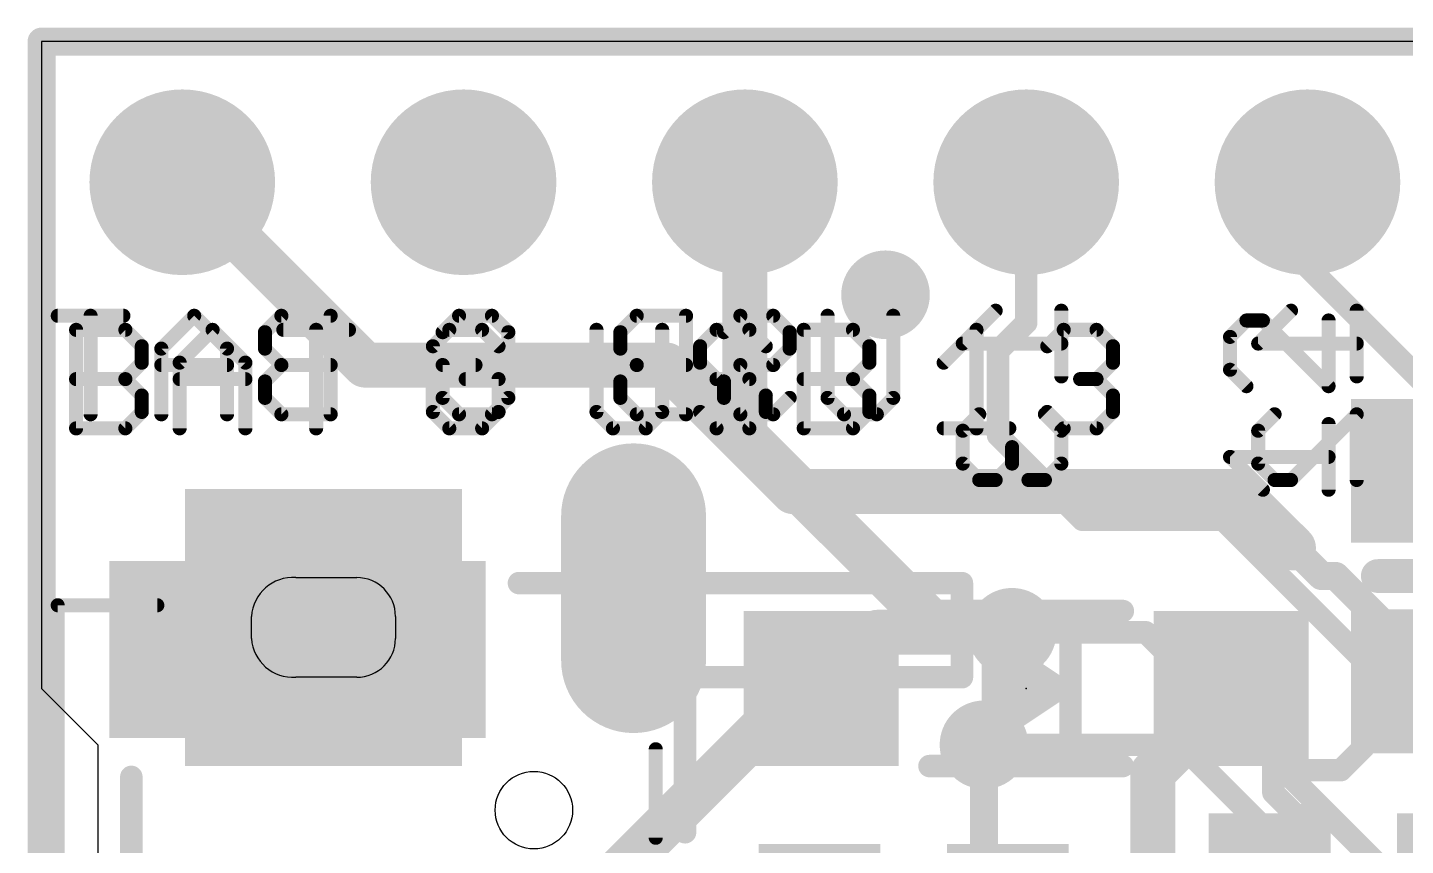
# Model space of a CAD drawing. Extents: x -0.1 to 35.7, y -0.1 to 17.9.
# Drawn here: x -0.13 to 12.31, y 10.52 to 17.91 of the extents above; entities that cross this region are included whole.
import ezdxf

# ---------------------------------------------------------------- set-up
doc = ezdxf.new("R2010")
doc.units = 0
for name, color, linetype in [('1', 12, 'CONTINUOUS'), ('16', 132, 'CONTINUOUS'), ('17', 110, 'CONTINUOUS'), ('18', 110, 'CONTINUOUS'), ('20', 53, 'CONTINUOUS'), ('21', 40, 'CONTINUOUS'), ('22', 6, 'CONTINUOUS'), ('23', 40, 'CONTINUOUS')]:
    doc.layers.add(name, color=color, linetype=linetype)

# ---------------------------------------------------------------- blocks, each defined once
blk = doc.blocks.new('RECT')
blk.add_solid([(-0.5, -0.5), (0.5, -0.5), (-0.5, 0.5), (0.5, 0.5)])
blk = doc.blocks.new('ROUNDP')
at = {"const_width": 0.5}
blk.add_lwpolyline([(0, -0.25, 1), (0, 0.25, 1), (0, -0.25)], format="xyb", dxfattribs=at)
blk = doc.blocks.new('OFFSETP100')
at = {"const_width": 1}
blk.add_lwpolyline([(0, 0), (1, 0)], dxfattribs=at)
at = {"const_width": 0.5}
for points in [[(0, 0.25, 1), (0, -0.25)], [(1, -0.25, 1), (1, 0.25)]]:
    blk.add_lwpolyline(points, format="xyb", dxfattribs=at)
blk = doc.blocks.new('SQUAREP')
blk.add_solid([(-0.5, -0.5), (0.5, -0.5), (-0.5, 0.5), (0.5, 0.5)])
blk = doc.blocks.new('ROUNDV')
at = {"const_width": 0.5}
blk.add_lwpolyline([(0, -0.25, 1), (0, 0.25, 1), (0, -0.25)], format="xyb", dxfattribs=at)

msp = doc.modelspace()

# ---------------------------------------------------------------- linework, layer by layer
at = {"layer": '1'}
for points, const_width in [([(0, 17.78), (0, 0)], 0.254), ([(35.56, 17.78), (0, 17.78)], 0.254), ([(2.921, 14.859), (1.27, 16.51)], 0.4064), ([(5.643, 14.859), (2.921, 14.859)], 0.4064), ([(5.643, 14.859), (6.786, 13.716)], 0.4064), ([(6.786, 13.716), (10.795, 13.716)], 0.4064), ([(10.795, 13.716), (11.303, 13.208)], 0.4064), ([(11.303, 13.208), (11.557, 12.954)], 0.254), ([(11.557, 12.954), (11.684, 12.954)], 0.254), ([(11.684, 12.954), (12.634, 12.004)], 0.254), ([(7.04, 11.938), (7.548, 12.446)], 0.4064), ([(7.548, 12.446), (8.763, 12.446)], 0.4064), ([(6.659, 11.557), (7.04, 11.938)], 0.4064), ([(10.74, 11.883), (10.033, 11.176)], 0.4064), ([(10.74, 11.938), (10.74, 11.883)], 0.4064), ([(5.22, 10.3), (6.477, 11.557)], 0.4064), ([(6.477, 11.557), (6.659, 11.557)], 0.4064), ([(8.509, 10.287), (8.509, 11.43)], 0.254), ([(10.033, 11.176), (10.033, 9.525)], 0.4064)]:
    msp.add_lwpolyline(points, dxfattribs=dict(at, const_width=const_width))
for points, const_width in [([(0.0635, 17.78, 1), (-0.0635, 17.78)], 0.127), ([(0, 17.8435, 1), (0, 17.7165)], 0.127), ([(1.3418, 16.5818, 1), (1.1982, 16.4382)], 0.2032), ([(2.921, 14.9606, 1), (2.921, 14.7574)], 0.2032), ([(5.7148, 14.9308, 1), (5.5712, 14.7872)], 0.2032), ([(5.643, 14.7574, 1), (5.643, 14.9606)], 0.2032), ([(2.8492, 14.7872, 1), (2.9928, 14.9308)], 0.2032), ([(6.786, 13.8176, 1), (6.786, 13.6144)], 0.2032), ([(6.7142, 13.6442, 1), (6.8578, 13.7878)], 0.2032), ([(10.8668, 13.7878, 1), (10.7232, 13.6442)], 0.2032), ([(10.795, 13.6144, 1), (10.795, 13.8176)], 0.2032), ([(11.2312, 13.1362, 1), (11.3748, 13.2798)], 0.2032), ([(11.3479, 13.2529, 1), (11.2581, 13.1631)], 0.127), ([(11.557, 13.0175, 1), (11.557, 12.8905)], 0.127), ([(11.7289, 12.9989, 1), (11.6391, 12.9091)], 0.127), ([(11.684, 12.8905, 1), (11.684, 13.0175)], 0.127), ([(11.5121, 12.9091, 1), (11.6019, 12.9989)], 0.127), ([(7.548, 12.5476, 1), (7.548, 12.3444)], 0.2032), ([(7.6198, 12.3742, 1), (7.4762, 12.5178)], 0.2032), ([(8.763, 12.3444, 1), (8.763, 12.5476)], 0.2032), ([(6.9682, 12.0098, 1), (7.1118, 11.8662)], 0.2032), ([(7.1118, 11.8662, 1), (6.9682, 12.0098)], 0.2032), ([(10.8416, 11.938, 1), (10.6384, 11.938)], 0.2032), ([(10.8118, 11.8112, 1), (10.6682, 11.9548)], 0.2032), ([(10.6384, 11.883, 1), (10.8416, 11.883)], 0.2032), ([(6.477, 11.6586, 1), (6.477, 11.4554)], 0.2032), ([(6.5488, 11.4852, 1), (6.4052, 11.6288)], 0.2032), ([(6.5872, 11.6288, 1), (6.7308, 11.4852)], 0.2032), ([(6.659, 11.4554, 1), (6.659, 11.6586)], 0.2032), ([(8.5725, 11.43, 1), (8.4455, 11.43)], 0.127), ([(10.1346, 11.176, 1), (9.9314, 11.176)], 0.2032), ([(9.9612, 11.2478, 1), (10.1048, 11.1042)], 0.2032)]:
    msp.add_lwpolyline(points, format="xyb", dxfattribs=dict(at, const_width=const_width))
at = {"layer": '16'}
for points, const_width in [([(35.56, 17.78), (0, 17.78)], 0.254), ([(0, 17.78), (0, 0)], 0.254), ([(6.35, 14.224), (6.35, 16.51)], 0.4064), ([(8.89, 15.24), (8.89, 16.51)], 0.2032), ([(11.43, 16.383), (11.43, 16.51)], 0.2032), ([(11.43, 15.748), (11.43, 16.51)], 0.2032), ([(12.8905, 14.2875), (11.43, 15.748)], 0.2032), ([(8.636, 14.986), (8.89, 15.24)], 0.2032), ([(8.636, 14.224), (8.636, 14.986)], 0.2032), ([(6.35, 14.224), (8.128, 12.446)], 0.4064), ([(9.398, 13.462), (8.636, 14.224)], 0.2032), ([(10.668, 13.462), (9.398, 13.462)], 0.2032), ([(10.668, 13.462), (13.4964, 10.6336)], 0.2032), ([(8.128, 12.446), (8.763, 12.446)], 0.4064), ([(9.9695, 12.446), (8.763, 12.446)], 0.2032), ([(12.954, 9.4615), (9.9695, 12.446)], 0.2032), ([(8.509, 11.43), (10.287, 11.43)], 0.2032), ([(10.287, 11.43), (12.7, 9.017)], 0.2032)]:
    msp.add_lwpolyline(points, dxfattribs=dict(at, const_width=const_width))
for points, const_width in [([(0, 17.8435, 1), (0, 17.7165)], 0.127), ([(0.0635, 17.78, 1), (-0.0635, 17.78)], 0.127), ([(6.4516, 16.51, 1), (6.2484, 16.51)], 0.2032), ([(8.9408, 16.51, 1), (8.8392, 16.51)], 0.1016), ([(11.4808, 16.51, 1), (11.3792, 16.51)], 0.1016), ([(11.4808, 16.51, 1), (11.3792, 16.51)], 0.1016), ([(11.3792, 16.383, 1), (11.4808, 16.383)], 0.1016), ([(11.4659, 15.7839, 1), (11.3941, 15.7121)], 0.1016), ([(11.3792, 15.748, 1), (11.4808, 15.748)], 0.1016), ([(8.9259, 15.2041, 1), (8.8541, 15.2759)], 0.1016), ([(8.8392, 15.24, 1), (8.9408, 15.24)], 0.1016), ([(8.6868, 14.986, 1), (8.5852, 14.986)], 0.1016), ([(8.6001, 15.0219, 1), (8.6719, 14.9501)], 0.1016), ([(6.2484, 14.224, 1), (6.4516, 14.224)], 0.2032), ([(6.4218, 14.2958, 1), (6.2782, 14.1522)], 0.2032), ([(8.6719, 14.2599, 1), (8.6001, 14.1881)], 0.1016), ([(8.5852, 14.224, 1), (8.6868, 14.224)], 0.1016), ([(9.398, 13.5128, 1), (9.398, 13.4112)], 0.1016), ([(10.7039, 13.4979, 1), (10.6321, 13.4261)], 0.1016), ([(10.668, 13.4112, 1), (10.668, 13.5128)], 0.1016), ([(9.3621, 13.4261, 1), (9.4339, 13.4979)], 0.1016), ([(8.128, 12.5476, 1), (8.128, 12.3444)], 0.2032), ([(8.0562, 12.3742, 1), (8.1998, 12.5178)], 0.2032), ([(8.763, 12.3444, 1), (8.763, 12.5476)], 0.2032), ([(8.763, 12.4968, 1), (8.763, 12.3952)], 0.1016), ([(10.0054, 12.4819, 1), (9.9336, 12.4101)], 0.1016), ([(9.9695, 12.3952, 1), (9.9695, 12.4968)], 0.1016), ([(8.509, 11.4808, 1), (8.509, 11.3792)], 0.1016), ([(10.3229, 11.4659, 1), (10.2511, 11.3941)], 0.1016), ([(10.287, 11.3792, 1), (10.287, 11.4808)], 0.1016)]:
    msp.add_lwpolyline(points, format="xyb", dxfattribs=dict(at, const_width=const_width))
at = {"layer": '20'}
for p, q in [((35.56, 17.78), (0, 17.78)), ((0, 17.78), (0, 11.938)), ((2.295, 12.94), (2.845, 12.94)), ((1.895, 12.39), (1.895, 12.59)), ((3.195, 12.59), (3.195, 12.39)), ((2.845, 12.04), (2.295, 12.04)), ((0, 11.938), (0.508, 11.43)), ((0.508, 11.43), (0.508, 6.35))]:
    msp.add_line(p, q, dxfattribs=at)
msp.add_circle((4.445, 10.84), 0.35, dxfattribs=at)
for centre, radius, start, end in [((2.27, 12.565), 0.3758, 86.1859, 176.1859), ((2.845, 12.59), 0.35, 0, 90), ((2.27, 12.415), 0.3758, 183.8141, 273.8141), ((2.845, 12.39), 0.35, 270, 0)]:
    msp.add_arc(centre, radius, start, end, dxfattribs=at)
at = {"layer": '21'}
for points, const_width in [([(10.879, 15.2617), (10.7307, 15.1134)], 0.127), ([(11.0273, 15.2617), (10.879, 15.2617)], 0.127), ([(11.6205, 14.6685), (11.0273, 15.2617)], 0.127), ([(11.6205, 15.2617), (11.6205, 14.6685)], 0.127), ([(0.3112, 14.2875), (0.3112, 15.1773)], 0.127), ([(0.3112, 15.1773), (0.7561, 15.1773)], 0.127), ([(0.7561, 15.1773), (0.9044, 15.029)], 0.127), ([(1.2467, 14.8807), (1.5433, 15.1773)], 0.127), ([(1.5433, 15.1773), (1.8399, 14.8807)], 0.127), ([(2.1823, 15.1773), (2.7754, 15.1773)], 0.127), ([(2.4788, 14.2875), (2.4788, 15.1773)], 0.127), ([(3.681, 15.1773), (3.5327, 15.029)], 0.127), ([(3.9776, 15.1773), (3.681, 15.1773)], 0.127), ([(4.1259, 15.029), (3.9776, 15.1773)], 0.127), ([(5.0102, 15.1773), (5.0102, 14.4358)], 0.127), ([(5.6034, 14.4358), (5.6034, 15.1773)], 0.127), ([(6.094, 15.1773), (5.9457, 15.029)], 0.127), ([(6.3906, 15.1773), (6.094, 15.1773)], 0.127), ([(6.5389, 15.029), (6.3906, 15.1773)], 0.127), ([(6.8813, 14.2875), (6.8813, 15.1773)], 0.127), ([(6.8813, 15.1773), (7.3261, 15.1773)], 0.127), ([(7.3261, 15.1773), (7.4744, 15.029)], 0.127), ([(8.145, 14.8807), (8.4416, 15.1773)], 0.127), ([(8.4416, 15.1773), (8.4416, 14.2875)], 0.127), ([(9.0805, 15.029), (9.2288, 15.1773)], 0.127), ([(9.2288, 15.1773), (9.5254, 15.1773)], 0.127), ([(9.5254, 15.1773), (9.6737, 15.029)], 0.127), ([(0.9044, 15.029), (0.9044, 14.8807)], 0.127), ([(3.5327, 15.029), (3.5327, 14.4358)], 0.127), ([(5.9457, 15.029), (5.9457, 14.8807)], 0.127), ([(7.4744, 15.029), (7.4744, 14.8807)], 0.127), ([(9.6737, 15.029), (9.6737, 14.8807)], 0.127), ([(10.7307, 15.1134), (10.7307, 14.8168)], 0.127), ([(0.9044, 14.8807), (0.7561, 14.7324)], 0.127), ([(1.2467, 14.2875), (1.2467, 14.8807)], 0.127), ([(1.8399, 14.8807), (1.8399, 14.2875)], 0.127), ([(5.9457, 14.8807), (6.094, 14.7324)], 0.127), ([(7.4744, 14.8807), (7.3261, 14.7324)], 0.127), ([(9.6737, 14.8807), (9.5254, 14.7324)], 0.127), ([(10.7307, 14.8168), (10.879, 14.6685)], 0.127), ([(0.3112, 14.7324), (0.7561, 14.7324)], 0.127), ([(0.7561, 14.7324), (0.9044, 14.5841)], 0.127), ([(1.2467, 14.7324), (1.8399, 14.7324)], 0.127), ([(4.1259, 14.7324), (3.8293, 14.7324)], 0.127), ([(4.1259, 14.4358), (4.1259, 14.7324)], 0.127), ([(6.094, 14.7324), (6.3906, 14.7324)], 0.127), ([(6.3906, 14.7324), (6.5389, 14.5841)], 0.127), ([(6.8813, 14.7324), (7.3261, 14.7324)], 0.127), ([(7.3261, 14.7324), (7.4744, 14.5841)], 0.127), ([(9.5254, 14.7324), (9.3771, 14.7324)], 0.127), ([(9.5254, 14.7324), (9.6737, 14.5841)], 0.127), ([(0.9044, 14.5841), (0.9044, 14.4358)], 0.127), ([(6.5389, 14.5841), (6.5389, 14.4358)], 0.127), ([(7.4744, 14.5841), (7.4744, 14.4358)], 0.127), ([(9.6737, 14.5841), (9.6737, 14.4358)], 0.127), ([(0.9044, 14.4358), (0.7561, 14.2875)], 0.127), ([(3.5327, 14.4358), (3.681, 14.2875)], 0.127), ([(3.9776, 14.2875), (4.1259, 14.4358)], 0.127), ([(5.0102, 14.4358), (5.1585, 14.2875)], 0.127), ([(5.4551, 14.2875), (5.6034, 14.4358)], 0.127), ([(6.094, 14.2875), (5.9457, 14.4358)], 0.127), ([(6.5389, 14.4358), (6.3906, 14.2875)], 0.127), ([(7.4744, 14.4358), (7.3261, 14.2875)], 0.127), ([(9.2288, 14.2875), (9.0805, 14.4358)], 0.127), ([(9.6737, 14.4358), (9.5254, 14.2875)], 0.127), ([(0.7561, 14.2875), (0.3112, 14.2875)], 0.127), ([(3.681, 14.2875), (3.9776, 14.2875)], 0.127), ([(5.1585, 14.2875), (5.4551, 14.2875)], 0.127), ([(6.3906, 14.2875), (6.094, 14.2875)], 0.127), ([(7.3261, 14.2875), (6.8813, 14.2875)], 0.127), ([(8.145, 14.2875), (8.7382, 14.2875)], 0.127), ([(9.5254, 14.2875), (9.2288, 14.2875)], 0.127), ([(11.6205, 13.733), (11.6205, 14.3262)], 0.127), ([(11.0273, 13.733), (10.7307, 14.0296)], 0.127), ([(10.7307, 14.0296), (11.6205, 14.0296)], 0.127), ([(12.065, 12.954), (13.081, 12.954)], 0.3048), ([(1.045, 12.69), (0.145, 12.69)], 0.127), ([(0.145, 12.69), (0.145, 5.09)], 0.127), ([(8.017, 12.638), (9.763, 12.638)], 0.2032), ([(8.59, 11.538), (8.59, 12.338)], 0.2032), ([(8.59, 12.338), (9.19, 11.938)], 0.2032), ([(8.69, 11.738), (8.69, 12.138)], 0.2032), ([(8.69, 12.138), (8.99, 11.938)], 0.2032), ([(8.69, 11.9888), (8.9138, 11.9888)], 0.2032), ([(9.19, 11.938), (8.59, 11.538)], 0.2032), ([(8.99, 11.938), (8.69, 11.738)], 0.2032), ([(8.69, 11.7856), (8.7614, 11.7856)], 0.2032), ([(5.545, 11.39), (5.545, 10.59)], 0.127), ([(9.763, 11.238), (8.017, 11.238)], 0.2032)]:
    msp.add_lwpolyline(points, dxfattribs=dict(at, const_width=const_width))
for points, const_width in [([(10.879, 15.2934, 1), (10.879, 15.2299)], 0.0635), ([(10.9015, 15.2392, 1), (10.8566, 15.2841)], 0.0635), ([(11.0498, 15.2841, 1), (11.0049, 15.2392)], 0.0635), ([(11.0273, 15.2299, 1), (11.0273, 15.2934)], 0.0635), ([(11.6523, 15.2617, 1), (11.5887, 15.2617)], 0.0635), ([(0.3112, 15.209, 1), (0.3112, 15.1455)], 0.0635), ([(0.343, 15.1773, 1), (0.2795, 15.1773)], 0.0635), ([(0.7786, 15.1997, 1), (0.7336, 15.1548)], 0.0635), ([(0.7561, 15.1455, 1), (0.7561, 15.209)], 0.0635), ([(1.5658, 15.1997, 1), (1.5209, 15.1548)], 0.0635), ([(1.5658, 15.1548, 1), (1.5209, 15.1997)], 0.0635), ([(2.1823, 15.209, 1), (2.1823, 15.1455)], 0.0635), ([(2.5106, 15.1773, 1), (2.4471, 15.1773)], 0.0635), ([(2.7754, 15.1455, 1), (2.7754, 15.209)], 0.0635), ([(3.681, 15.209, 1), (3.681, 15.1455)], 0.0635), ([(3.7035, 15.1548, 1), (3.6586, 15.1997)], 0.0635), ([(4.0001, 15.1997, 1), (3.9552, 15.1548)], 0.0635), ([(3.9776, 15.1455, 1), (3.9776, 15.209)], 0.0635), ([(5.042, 15.1773, 1), (4.9785, 15.1773)], 0.0635), ([(5.6351, 15.1773, 1), (5.5716, 15.1773)], 0.0635), ([(6.094, 15.209, 1), (6.094, 15.1455)], 0.0635), ([(6.1165, 15.1548, 1), (6.0716, 15.1997)], 0.0635), ([(6.4131, 15.1997, 1), (6.3682, 15.1548)], 0.0635), ([(6.3906, 15.1455, 1), (6.3906, 15.209)], 0.0635), ([(6.913, 15.1773, 1), (6.8495, 15.1773)], 0.0635), ([(6.8813, 15.209, 1), (6.8813, 15.1455)], 0.0635), ([(7.3486, 15.1997, 1), (7.3037, 15.1548)], 0.0635), ([(7.3261, 15.1455, 1), (7.3261, 15.209)], 0.0635), ([(8.4733, 15.1773, 1), (8.4098, 15.1773)], 0.0635), ([(8.464, 15.1548, 1), (8.4191, 15.1997)], 0.0635), ([(9.2288, 15.209, 1), (9.2288, 15.1455)], 0.0635), ([(9.2512, 15.1548, 1), (9.2063, 15.1997)], 0.0635), ([(9.5478, 15.1997, 1), (9.5029, 15.1548)], 0.0635), ([(9.5254, 15.1455, 1), (9.5254, 15.209)], 0.0635), ([(0.9361, 15.029, 1), (0.8726, 15.029)], 0.0635), ([(0.8819, 15.0065, 1), (0.9268, 15.0514)], 0.0635), ([(3.5645, 15.029, 1), (3.501, 15.029)], 0.0635), ([(3.5103, 15.0514, 1), (3.5552, 15.0065)], 0.0635), ([(4.1035, 15.0065, 1), (4.1484, 15.0514)], 0.0635), ([(5.9775, 15.029, 1), (5.914, 15.029)], 0.0635), ([(5.9233, 15.0514, 1), (5.9682, 15.0065)], 0.0635), ([(6.5165, 15.0065, 1), (6.5614, 15.0514)], 0.0635), ([(7.5062, 15.029, 1), (7.4427, 15.029)], 0.0635), ([(7.452, 15.0065, 1), (7.4969, 15.0514)], 0.0635), ([(9.058, 15.0514, 1), (9.103, 15.0065)], 0.0635), ([(9.7054, 15.029, 1), (9.6419, 15.029)], 0.0635), ([(9.6512, 15.0065, 1), (9.6961, 15.0514)], 0.0635), ([(10.7625, 15.1134, 1), (10.699, 15.1134)], 0.0635), ([(10.7083, 15.1358, 1), (10.7532, 15.0909)], 0.0635), ([(0.9268, 14.8582, 1), (0.8819, 14.9031)], 0.0635), ([(1.2785, 14.8807, 1), (1.215, 14.8807)], 0.0635), ([(1.2243, 14.9031, 1), (1.2692, 14.8582)], 0.0635), ([(1.8717, 14.8807, 1), (1.8082, 14.8807)], 0.0635), ([(1.8175, 14.8582, 1), (1.8624, 14.9031)], 0.0635), ([(5.9682, 14.9031, 1), (5.9233, 14.8582)], 0.0635), ([(7.4969, 14.8582, 1), (7.452, 14.9031)], 0.0635), ([(8.1225, 14.9031, 1), (8.1674, 14.8582)], 0.0635), ([(9.6961, 14.8582, 1), (9.6512, 14.9031)], 0.0635), ([(0.8726, 14.8807, 1), (0.9361, 14.8807)], 0.0635), ([(5.914, 14.8807, 1), (5.9775, 14.8807)], 0.0635), ([(7.4427, 14.8807, 1), (7.5062, 14.8807)], 0.0635), ([(9.6419, 14.8807, 1), (9.7054, 14.8807)], 0.0635), ([(10.7532, 14.8392, 1), (10.7083, 14.7943)], 0.0635), ([(10.699, 14.8168, 1), (10.7625, 14.8168)], 0.0635), ([(0.3112, 14.7641, 1), (0.3112, 14.7006)], 0.0635), ([(0.7786, 14.7548, 1), (0.7336, 14.7099)], 0.0635), ([(0.7336, 14.7548, 1), (0.7786, 14.7099)], 0.0635), ([(0.7561, 14.7006, 1), (0.7561, 14.7641)], 0.0635), ([(1.2467, 14.7641, 1), (1.2467, 14.7006)], 0.0635), ([(1.8399, 14.7006, 1), (1.8399, 14.7641)], 0.0635), ([(3.8293, 14.7641, 1), (3.8293, 14.7006)], 0.0635), ([(4.1577, 14.7324, 1), (4.0942, 14.7324)], 0.0635), ([(4.1259, 14.7006, 1), (4.1259, 14.7641)], 0.0635), ([(6.094, 14.7641, 1), (6.094, 14.7006)], 0.0635), ([(6.0716, 14.7099, 1), (6.1165, 14.7548)], 0.0635), ([(6.4131, 14.7548, 1), (6.3682, 14.7099)], 0.0635), ([(6.3906, 14.7006, 1), (6.3906, 14.7641)], 0.0635), ([(6.8813, 14.7641, 1), (6.8813, 14.7006)], 0.0635), ([(7.3486, 14.7548, 1), (7.3037, 14.7099)], 0.0635), ([(7.3037, 14.7548, 1), (7.3486, 14.7099)], 0.0635), ([(7.3261, 14.7006, 1), (7.3261, 14.7641)], 0.0635), ([(9.3771, 14.7641, 1), (9.3771, 14.7006)], 0.0635), ([(9.5478, 14.7548, 1), (9.5029, 14.7099)], 0.0635), ([(9.5029, 14.7548, 1), (9.5478, 14.7099)], 0.0635), ([(9.5254, 14.7006, 1), (9.5254, 14.7641)], 0.0635), ([(10.8566, 14.646, 1), (10.9015, 14.691)], 0.0635), ([(11.5887, 14.6685, 1), (11.6523, 14.6685)], 0.0635), ([(11.598, 14.646, 1), (11.643, 14.691)], 0.0635), ([(0.9361, 14.5841, 1), (0.8726, 14.5841)], 0.0635), ([(0.8819, 14.5616, 1), (0.9268, 14.6065)], 0.0635), ([(6.5707, 14.5841, 1), (6.5072, 14.5841)], 0.0635), ([(6.5165, 14.5616, 1), (6.5614, 14.6065)], 0.0635), ([(7.5062, 14.5841, 1), (7.4427, 14.5841)], 0.0635), ([(7.452, 14.5616, 1), (7.4969, 14.6065)], 0.0635), ([(9.7054, 14.5841, 1), (9.6419, 14.5841)], 0.0635), ([(9.6512, 14.5616, 1), (9.6961, 14.6065)], 0.0635), ([(0.8726, 14.4358, 1), (0.9361, 14.4358)], 0.0635), ([(0.9268, 14.4133, 1), (0.8819, 14.4582)], 0.0635), ([(3.5552, 14.4582, 1), (3.5103, 14.4133)], 0.0635), ([(3.501, 14.4358, 1), (3.5645, 14.4358)], 0.0635), ([(4.0942, 14.4358, 1), (4.1577, 14.4358)], 0.0635), ([(4.1484, 14.4133, 1), (4.1035, 14.4582)], 0.0635), ([(5.0327, 14.4582, 1), (4.9878, 14.4133)], 0.0635), ([(4.9785, 14.4358, 1), (5.042, 14.4358)], 0.0635), ([(5.5716, 14.4358, 1), (5.6351, 14.4358)], 0.0635), ([(5.6258, 14.4133, 1), (5.5809, 14.4582)], 0.0635), ([(5.9682, 14.4582, 1), (5.9233, 14.4133)], 0.0635), ([(6.5072, 14.4358, 1), (6.5707, 14.4358)], 0.0635), ([(6.5614, 14.4133, 1), (6.5165, 14.4582)], 0.0635), ([(7.4427, 14.4358, 1), (7.5062, 14.4358)], 0.0635), ([(7.4969, 14.4133, 1), (7.452, 14.4582)], 0.0635), ([(9.103, 14.4582, 1), (9.058, 14.4133)], 0.0635), ([(9.6419, 14.4358, 1), (9.7054, 14.4358)], 0.0635), ([(9.6961, 14.4133, 1), (9.6512, 14.4582)], 0.0635), ([(0.3112, 14.3193, 1), (0.3112, 14.2558)], 0.0635), ([(0.2795, 14.2875, 1), (0.343, 14.2875)], 0.0635), ([(0.7336, 14.31, 1), (0.7786, 14.265)], 0.0635), ([(0.7561, 14.2558, 1), (0.7561, 14.3193)], 0.0635), ([(1.215, 14.2875, 1), (1.2785, 14.2875)], 0.0635), ([(1.8082, 14.2875, 1), (1.8717, 14.2875)], 0.0635), ([(2.4471, 14.2875, 1), (2.5106, 14.2875)], 0.0635), ([(3.681, 14.3193, 1), (3.681, 14.2558)], 0.0635), ([(3.6586, 14.265, 1), (3.7035, 14.31)], 0.0635), ([(3.9552, 14.31, 1), (4.0001, 14.265)], 0.0635), ([(3.9776, 14.2558, 1), (3.9776, 14.3193)], 0.0635), ([(5.1585, 14.3193, 1), (5.1585, 14.2558)], 0.0635), ([(5.1361, 14.265, 1), (5.181, 14.31)], 0.0635), ([(5.4326, 14.31, 1), (5.4776, 14.265)], 0.0635), ([(5.4551, 14.2558, 1), (5.4551, 14.3193)], 0.0635), ([(6.094, 14.3193, 1), (6.094, 14.2558)], 0.0635), ([(6.0716, 14.265, 1), (6.1165, 14.31)], 0.0635), ([(6.3682, 14.31, 1), (6.4131, 14.265)], 0.0635), ([(6.3906, 14.2558, 1), (6.3906, 14.3193)], 0.0635), ([(6.8495, 14.2875, 1), (6.913, 14.2875)], 0.0635), ([(6.8813, 14.3193, 1), (6.8813, 14.2558)], 0.0635), ([(7.3037, 14.31, 1), (7.3486, 14.265)], 0.0635), ([(7.3261, 14.2558, 1), (7.3261, 14.3193)], 0.0635), ([(8.145, 14.3193, 1), (8.145, 14.2558)], 0.0635), ([(8.4098, 14.2875, 1), (8.4733, 14.2875)], 0.0635), ([(8.7382, 14.2558, 1), (8.7382, 14.3193)], 0.0635), ([(9.2288, 14.3193, 1), (9.2288, 14.2558)], 0.0635), ([(9.2063, 14.265, 1), (9.2512, 14.31)], 0.0635), ([(9.5029, 14.31, 1), (9.5478, 14.265)], 0.0635), ([(9.5254, 14.2558, 1), (9.5254, 14.3193)], 0.0635), ([(11.6523, 14.3262, 1), (11.5887, 14.3262)], 0.0635), ([(10.7307, 14.0613, 1), (10.7307, 13.9978)], 0.0635), ([(10.7532, 14.052, 1), (10.7083, 14.0071)], 0.0635), ([(11.6205, 13.9978, 1), (11.6205, 14.0613)], 0.0635), ([(11.0049, 13.7105, 1), (11.0498, 13.7554)], 0.0635), ([(11.5887, 13.733, 1), (11.6523, 13.733)], 0.0635), ([(12.065, 13.0302, 1), (12.065, 12.8778)], 0.1524), ([(0.145, 12.7218, 1), (0.145, 12.6583)], 0.0635), ([(0.1768, 12.69, 1), (0.1133, 12.69)], 0.0635), ([(1.045, 12.6583, 1), (1.045, 12.7218)], 0.0635), ([(8.017, 12.6888, 1), (8.017, 12.5872)], 0.1016), ([(9.763, 12.5872, 1), (9.763, 12.6888)], 0.1016), ([(8.6408, 12.338, 1), (8.5392, 12.338)], 0.1016), ([(8.6182, 12.3803, 1), (8.5618, 12.2957)], 0.1016), ([(8.7408, 12.138, 1), (8.6392, 12.138)], 0.1016), ([(8.7182, 12.1803, 1), (8.6618, 12.0957)], 0.1016), ([(8.69, 12.0396, 1), (8.69, 11.938)], 0.1016), ([(8.9138, 11.938, 1), (8.9138, 12.0396)], 0.1016), ([(9.0182, 11.8957, 1), (8.9618, 11.9803)], 0.1016), ([(8.9618, 11.8957, 1), (9.0182, 11.9803)], 0.1016), ([(9.2182, 11.8957, 1), (9.1618, 11.9803)], 0.1016), ([(9.1618, 11.8957, 1), (9.2182, 11.9803)], 0.1016), ([(8.69, 11.8364, 1), (8.69, 11.7348)], 0.1016), ([(8.6618, 11.7803, 1), (8.7182, 11.6957)], 0.1016), ([(8.7614, 11.7348, 1), (8.7614, 11.8364)], 0.1016), ([(8.6392, 11.738, 1), (8.7408, 11.738)], 0.1016), ([(8.5618, 11.5803, 1), (8.6182, 11.4957)], 0.1016), ([(8.5392, 11.538, 1), (8.6408, 11.538)], 0.1016), ([(5.5767, 11.39, 1), (5.5133, 11.39)], 0.0635), ([(8.017, 11.2888, 1), (8.017, 11.1872)], 0.1016), ([(9.763, 11.1872, 1), (9.763, 11.2888)], 0.1016), ([(5.5133, 10.59, 1), (5.5767, 10.59)], 0.0635)]:
    msp.add_lwpolyline(points, format="xyb", dxfattribs=dict(at, const_width=const_width))
at = {"layer": '22'}
for points, const_width in [([(0.7387, 15.3043), (0.1456, 15.3043)], 0.127), ([(0.4422, 14.4145), (0.4422, 15.3043)], 0.127), ([(1.3777, 15.3043), (1.0811, 15.0077)], 0.127), ([(1.6743, 15.0077), (1.3777, 15.3043)], 0.127), ([(2.1649, 15.3043), (2.0166, 15.156)], 0.127), ([(2.6098, 15.3043), (2.1649, 15.3043)], 0.127), ([(2.6098, 14.4145), (2.6098, 15.3043)], 0.127), ([(3.6211, 15.156), (3.7694, 15.3043)], 0.127), ([(3.7694, 15.3043), (4.066, 15.3043)], 0.127), ([(4.066, 15.3043), (4.2143, 15.156)], 0.127), ([(5.3739, 15.3043), (5.2256, 15.156)], 0.127), ([(5.8187, 15.3043), (5.3739, 15.3043)], 0.127), ([(5.8187, 14.4145), (5.8187, 15.3043)], 0.127), ([(6.1611, 15.156), (6.3094, 15.3043)], 0.127), ([(6.3094, 15.3043), (6.606, 15.3043)], 0.127), ([(6.606, 15.3043), (6.7543, 15.156)], 0.127), ([(7.0966, 14.5628), (7.0966, 15.3043)], 0.127), ([(7.6898, 15.3043), (7.6898, 14.5628)], 0.127), ([(8.6143, 15.35), (8.3177, 15.0534)], 0.127), ([(9.2075, 15.35), (9.2075, 14.7568)], 0.127), ([(11.2813, 15.35), (10.9847, 15.0534)], 0.127), ([(11.8745, 15.35), (11.8745, 14.7568)], 0.127), ([(2.0166, 15.156), (2.0166, 15.0077)], 0.127), ([(4.2143, 15.156), (4.2143, 14.5628)], 0.127), ([(5.2256, 15.156), (5.2256, 15.0077)], 0.127), ([(6.7543, 15.156), (6.7543, 15.0077)], 0.127), ([(1.0811, 15.0077), (1.0811, 14.4145)], 0.127), ([(1.6743, 14.4145), (1.6743, 15.0077)], 0.127), ([(2.0166, 15.0077), (2.1649, 14.8594)], 0.127), ([(5.2256, 15.0077), (5.3739, 14.8594)], 0.127), ([(6.7543, 15.0077), (6.606, 14.8594)], 0.127), ([(8.3177, 15.0534), (9.2075, 15.0534)], 0.127), ([(10.9847, 15.0534), (11.8745, 15.0534)], 0.127), ([(1.6743, 14.8594), (1.0811, 14.8594)], 0.127), ([(2.1649, 14.8594), (2.0166, 14.7111)], 0.127), ([(2.6098, 14.8594), (2.1649, 14.8594)], 0.127), ([(3.6211, 14.5628), (3.6211, 14.8594)], 0.127), ([(3.6211, 14.8594), (3.9177, 14.8594)], 0.127), ([(5.3739, 14.8594), (5.2256, 14.7111)], 0.127), ([(5.8187, 14.8594), (5.3739, 14.8594)], 0.127), ([(6.3094, 14.8594), (6.1611, 14.7111)], 0.127), ([(6.606, 14.8594), (6.3094, 14.8594)], 0.127), ([(2.0166, 14.7111), (2.0166, 14.5628)], 0.127), ([(5.2256, 14.7111), (5.2256, 14.5628)], 0.127), ([(6.1611, 14.7111), (6.1611, 14.5628)], 0.127), ([(2.0166, 14.5628), (2.1649, 14.4145)], 0.127), ([(3.7694, 14.4145), (3.6211, 14.5628)], 0.127), ([(4.2143, 14.5628), (4.066, 14.4145)], 0.127), ([(5.2256, 14.5628), (5.3739, 14.4145)], 0.127), ([(6.1611, 14.5628), (6.3094, 14.4145)], 0.127), ([(6.606, 14.4145), (6.7543, 14.5628)], 0.127), ([(7.2449, 14.4145), (7.0966, 14.5628)], 0.127), ([(7.6898, 14.5628), (7.5415, 14.4145)], 0.127), ([(2.1649, 14.4145), (2.6098, 14.4145)], 0.127), ([(4.066, 14.4145), (3.7694, 14.4145)], 0.127), ([(5.3739, 14.4145), (5.8187, 14.4145)], 0.127), ([(6.3094, 14.4145), (6.606, 14.4145)], 0.127), ([(7.5415, 14.4145), (7.2449, 14.4145)], 0.127), ([(8.466, 14.4145), (8.3177, 14.2662)], 0.127), ([(9.2075, 14.2662), (9.0592, 14.4145)], 0.127), ([(10.9847, 14.2662), (11.133, 14.4145)], 0.127), ([(11.8745, 14.4145), (11.2813, 13.8213)], 0.127), ([(11.8745, 13.8213), (11.8745, 14.4145)], 0.127), ([(8.3177, 14.2662), (8.3177, 13.9696)], 0.127), ([(9.2075, 13.9696), (9.2075, 14.2662)], 0.127), ([(10.9847, 13.9696), (10.9847, 14.2662)], 0.127), ([(8.7626, 13.9696), (8.7626, 14.1179)], 0.127), ([(8.3177, 13.9696), (8.466, 13.8213)], 0.127), ([(8.6143, 13.8213), (8.7626, 13.9696)], 0.127), ([(8.7626, 13.9696), (8.9109, 13.8213)], 0.127), ([(9.0592, 13.8213), (9.2075, 13.9696)], 0.127), ([(11.133, 13.8213), (10.9847, 13.9696)], 0.127), ([(8.466, 13.8213), (8.6143, 13.8213)], 0.127), ([(8.9109, 13.8213), (9.0592, 13.8213)], 0.127), ([(11.2813, 13.8213), (11.133, 13.8213)], 0.127), ([(8.31, 12.89), (4.31, 12.89)], 0.2032), ([(8.31, 12.04), (8.31, 12.89)], 0.2032), ([(5.81, 10.64), (5.81, 12.04)], 0.2032), ([(5.81, 12.04), (8.31, 12.04)], 0.2032), ([(11.122, 12.0149), (11.122, 10.998)], 0.2032), ([(11.9355, 12.0149), (11.9355, 11.4048)], 0.2032), ([(11.9355, 11.4048), (11.7321, 11.2014)], 0.2032), ([(0.81, 11.14), (0.81, 6.64)], 0.2032), ([(11.7321, 11.2014), (11.122, 11.2014)], 0.2032), ([(11.122, 10.998), (11.3254, 10.7947)], 0.2032), ([(11.3254, 10.7947), (11.5288, 10.7947)], 0.2032)]:
    msp.add_lwpolyline(points, dxfattribs=dict(at, const_width=const_width))
for points, const_width in [([(0.1456, 15.336, 1), (0.1456, 15.2725)], 0.0635), ([(0.4739, 15.3043, 1), (0.4104, 15.3043)], 0.0635), ([(0.7387, 15.2725, 1), (0.7387, 15.336)], 0.0635), ([(1.4001, 15.3267, 1), (1.3552, 15.2818)], 0.0635), ([(1.4001, 15.2818, 1), (1.3552, 15.3267)], 0.0635), ([(2.1649, 15.336, 1), (2.1649, 15.2725)], 0.0635), ([(2.1874, 15.2818, 1), (2.1424, 15.3267)], 0.0635), ([(2.6415, 15.3043, 1), (2.578, 15.3043)], 0.0635), ([(2.6098, 15.2725, 1), (2.6098, 15.336)], 0.0635), ([(3.7694, 15.336, 1), (3.7694, 15.2725)], 0.0635), ([(3.7918, 15.2818, 1), (3.7469, 15.3267)], 0.0635), ([(4.0884, 15.3267, 1), (4.0435, 15.2818)], 0.0635), ([(4.066, 15.2725, 1), (4.066, 15.336)], 0.0635), ([(5.3739, 15.336, 1), (5.3739, 15.2725)], 0.0635), ([(5.3963, 15.2818, 1), (5.3514, 15.3267)], 0.0635), ([(5.8505, 15.3043, 1), (5.787, 15.3043)], 0.0635), ([(5.8187, 15.2725, 1), (5.8187, 15.336)], 0.0635), ([(6.3094, 15.336, 1), (6.3094, 15.2725)], 0.0635), ([(6.3318, 15.2818, 1), (6.2869, 15.3267)], 0.0635), ([(6.6284, 15.3267, 1), (6.5835, 15.2818)], 0.0635), ([(6.606, 15.2725, 1), (6.606, 15.336)], 0.0635), ([(7.1284, 15.3043, 1), (7.0649, 15.3043)], 0.0635), ([(7.7215, 15.3043, 1), (7.658, 15.3043)], 0.0635), ([(8.6368, 15.3276, 1), (8.5919, 15.3725)], 0.0635), ([(9.2393, 15.35, 1), (9.1757, 15.35)], 0.0635), ([(11.3038, 15.3276, 1), (11.2589, 15.3725)], 0.0635), ([(11.9063, 15.35, 1), (11.8428, 15.35)], 0.0635), ([(2.0484, 15.156, 1), (1.9849, 15.156)], 0.0635), ([(1.9942, 15.1784, 1), (2.0391, 15.1335)], 0.0635), ([(3.5986, 15.1784, 1), (3.6435, 15.1335)], 0.0635), ([(4.246, 15.156, 1), (4.1825, 15.156)], 0.0635), ([(4.1918, 15.1335, 1), (4.2367, 15.1784)], 0.0635), ([(5.2573, 15.156, 1), (5.1938, 15.156)], 0.0635), ([(5.2031, 15.1784, 1), (5.248, 15.1335)], 0.0635), ([(6.1386, 15.1784, 1), (6.1835, 15.1335)], 0.0635), ([(6.786, 15.156, 1), (6.7225, 15.156)], 0.0635), ([(6.7318, 15.1335, 1), (6.7767, 15.1784)], 0.0635), ([(1.1128, 15.0077, 1), (1.0493, 15.0077)], 0.0635), ([(1.0586, 15.0301, 1), (1.1035, 14.9852)], 0.0635), ([(1.706, 15.0077, 1), (1.6425, 15.0077)], 0.0635), ([(1.6518, 14.9852, 1), (1.6967, 15.0301)], 0.0635), ([(2.0391, 15.0301, 1), (1.9942, 14.9852)], 0.0635), ([(5.248, 15.0301, 1), (5.2031, 14.9852)], 0.0635), ([(6.7767, 14.9852, 1), (6.7318, 15.0301)], 0.0635), ([(8.3177, 15.0852, 1), (8.3177, 15.0217)], 0.0635), ([(8.2953, 15.0759, 1), (8.3402, 15.031)], 0.0635), ([(9.2075, 15.0217, 1), (9.2075, 15.0852)], 0.0635), ([(10.9847, 15.0852, 1), (10.9847, 15.0217)], 0.0635), ([(10.9623, 15.0759, 1), (11.0072, 15.031)], 0.0635), ([(11.8745, 15.0217, 1), (11.8745, 15.0852)], 0.0635), ([(1.9849, 15.0077, 1), (2.0484, 15.0077)], 0.0635), ([(5.1938, 15.0077, 1), (5.2573, 15.0077)], 0.0635), ([(6.7225, 15.0077, 1), (6.786, 15.0077)], 0.0635), ([(1.0811, 14.8911, 1), (1.0811, 14.8276)], 0.0635), ([(1.6743, 14.8276, 1), (1.6743, 14.8911)], 0.0635), ([(2.1649, 14.8911, 1), (2.1649, 14.8276)], 0.0635), ([(2.1424, 14.8369, 1), (2.1874, 14.8818)], 0.0635), ([(2.1874, 14.8369, 1), (2.1424, 14.8818)], 0.0635), ([(2.6098, 14.8276, 1), (2.6098, 14.8911)], 0.0635), ([(3.6528, 14.8594, 1), (3.5893, 14.8594)], 0.0635), ([(3.6211, 14.8911, 1), (3.6211, 14.8276)], 0.0635), ([(3.9177, 14.8276, 1), (3.9177, 14.8911)], 0.0635), ([(5.3739, 14.8911, 1), (5.3739, 14.8276)], 0.0635), ([(5.3514, 14.8369, 1), (5.3963, 14.8818)], 0.0635), ([(5.3963, 14.8369, 1), (5.3514, 14.8818)], 0.0635), ([(5.8187, 14.8276, 1), (5.8187, 14.8911)], 0.0635), ([(6.3094, 14.8911, 1), (6.3094, 14.8276)], 0.0635), ([(6.3318, 14.8369, 1), (6.2869, 14.8818)], 0.0635), ([(6.5835, 14.8818, 1), (6.6284, 14.8369)], 0.0635), ([(6.606, 14.8276, 1), (6.606, 14.8911)], 0.0635), ([(2.0484, 14.7111, 1), (1.9849, 14.7111)], 0.0635), ([(1.9942, 14.7335, 1), (2.0391, 14.6886)], 0.0635), ([(5.2573, 14.7111, 1), (5.1938, 14.7111)], 0.0635), ([(5.2031, 14.7335, 1), (5.248, 14.6886)], 0.0635), ([(6.1928, 14.7111, 1), (6.1293, 14.7111)], 0.0635), ([(6.1386, 14.7335, 1), (6.1835, 14.6886)], 0.0635), ([(9.1757, 14.7568, 1), (9.2393, 14.7568)], 0.0635), ([(11.8428, 14.7568, 1), (11.9063, 14.7568)], 0.0635), ([(2.0391, 14.5852, 1), (1.9942, 14.5403)], 0.0635), ([(1.9849, 14.5628, 1), (2.0484, 14.5628)], 0.0635), ([(3.6435, 14.5852, 1), (3.5986, 14.5403)], 0.0635), ([(3.5893, 14.5628, 1), (3.6528, 14.5628)], 0.0635), ([(4.1825, 14.5628, 1), (4.246, 14.5628)], 0.0635), ([(4.2367, 14.5403, 1), (4.1918, 14.5852)], 0.0635), ([(5.248, 14.5852, 1), (5.2031, 14.5403)], 0.0635), ([(5.1938, 14.5628, 1), (5.2573, 14.5628)], 0.0635), ([(6.1293, 14.5628, 1), (6.1928, 14.5628)], 0.0635), ([(6.1835, 14.5852, 1), (6.1386, 14.5403)], 0.0635), ([(6.7767, 14.5403, 1), (6.7318, 14.5852)], 0.0635), ([(7.1191, 14.5852, 1), (7.0742, 14.5403)], 0.0635), ([(7.0649, 14.5628, 1), (7.1284, 14.5628)], 0.0635), ([(7.658, 14.5628, 1), (7.7215, 14.5628)], 0.0635), ([(7.7122, 14.5403, 1), (7.6673, 14.5852)], 0.0635), ([(0.4104, 14.4145, 1), (0.4739, 14.4145)], 0.0635), ([(1.0493, 14.4145, 1), (1.1128, 14.4145)], 0.0635), ([(1.6425, 14.4145, 1), (1.706, 14.4145)], 0.0635), ([(2.1649, 14.4463, 1), (2.1649, 14.3827)], 0.0635), ([(2.1424, 14.392, 1), (2.1874, 14.437)], 0.0635), ([(2.578, 14.4145, 1), (2.6415, 14.4145)], 0.0635), ([(2.6098, 14.3827, 1), (2.6098, 14.4463)], 0.0635), ([(3.7694, 14.4463, 1), (3.7694, 14.3827)], 0.0635), ([(3.7469, 14.392, 1), (3.7918, 14.437)], 0.0635), ([(4.0435, 14.437, 1), (4.0884, 14.392)], 0.0635), ([(4.066, 14.3827, 1), (4.066, 14.4463)], 0.0635), ([(5.3739, 14.4463, 1), (5.3739, 14.3827)], 0.0635), ([(5.3514, 14.392, 1), (5.3963, 14.437)], 0.0635), ([(5.787, 14.4145, 1), (5.8505, 14.4145)], 0.0635), ([(5.8187, 14.3827, 1), (5.8187, 14.4463)], 0.0635), ([(6.3094, 14.4463, 1), (6.3094, 14.3827)], 0.0635), ([(6.2869, 14.392, 1), (6.3318, 14.437)], 0.0635), ([(6.5835, 14.437, 1), (6.6284, 14.392)], 0.0635), ([(6.606, 14.3827, 1), (6.606, 14.4463)], 0.0635), ([(7.2449, 14.4463, 1), (7.2449, 14.3827)], 0.0635), ([(7.2224, 14.392, 1), (7.2674, 14.437)], 0.0635), ([(7.519, 14.437, 1), (7.5639, 14.392)], 0.0635), ([(7.5415, 14.3827, 1), (7.5415, 14.4463)], 0.0635), ([(8.4885, 14.392, 1), (8.4436, 14.437)], 0.0635), ([(9.0817, 14.437, 1), (9.0368, 14.392)], 0.0635), ([(11.1555, 14.392, 1), (11.1106, 14.437)], 0.0635), ([(11.9063, 14.4145, 1), (11.8428, 14.4145)], 0.0635), ([(11.897, 14.392, 1), (11.852, 14.437)], 0.0635), ([(8.3495, 14.2662, 1), (8.286, 14.2662)], 0.0635), ([(8.2953, 14.2887, 1), (8.3402, 14.2438)], 0.0635), ([(9.2393, 14.2662, 1), (9.1757, 14.2662)], 0.0635), ([(9.185, 14.2438, 1), (9.23, 14.2887)], 0.0635), ([(11.0165, 14.2662, 1), (10.953, 14.2662)], 0.0635), ([(10.9623, 14.2887, 1), (11.0072, 14.2438)], 0.0635), ([(8.7944, 14.1179, 1), (8.7309, 14.1179)], 0.0635), ([(8.286, 13.9696, 1), (8.3495, 13.9696)], 0.0635), ([(8.3402, 13.9921, 1), (8.2953, 13.9472)], 0.0635), ([(8.7851, 13.9921, 1), (8.7402, 13.9472)], 0.0635), ([(8.7309, 13.9696, 1), (8.7944, 13.9696)], 0.0635), ([(8.7851, 13.9472, 1), (8.7402, 13.9921)], 0.0635), ([(9.1757, 13.9696, 1), (9.2393, 13.9696)], 0.0635), ([(9.23, 13.9472, 1), (9.185, 13.9921)], 0.0635), ([(10.953, 13.9696, 1), (11.0165, 13.9696)], 0.0635), ([(11.0072, 13.9921, 1), (10.9623, 13.9472)], 0.0635), ([(8.466, 13.8531, 1), (8.466, 13.7896)], 0.0635), ([(8.4436, 13.7989, 1), (8.4885, 13.8438)], 0.0635), ([(8.5919, 13.8438, 1), (8.6368, 13.7989)], 0.0635), ([(8.6143, 13.7896, 1), (8.6143, 13.8531)], 0.0635), ([(8.9109, 13.8531, 1), (8.9109, 13.7896)], 0.0635), ([(8.8885, 13.7989, 1), (8.9334, 13.8438)], 0.0635), ([(9.0368, 13.8438, 1), (9.0817, 13.7989)], 0.0635), ([(9.0592, 13.7896, 1), (9.0592, 13.8531)], 0.0635), ([(11.133, 13.8531, 1), (11.133, 13.7896)], 0.0635), ([(11.1106, 13.7989, 1), (11.1555, 13.8438)], 0.0635), ([(11.2589, 13.8438, 1), (11.3038, 13.7989)], 0.0635), ([(11.2813, 13.7896, 1), (11.2813, 13.8531)], 0.0635), ([(11.8428, 13.8213, 1), (11.9063, 13.8213)], 0.0635), ([(4.31, 12.9408, 1), (4.31, 12.8392)], 0.1016), ([(8.3608, 12.89, 1), (8.2592, 12.89)], 0.1016), ([(8.31, 12.8392, 1), (8.31, 12.9408)], 0.1016), ([(5.8608, 12.04, 1), (5.7592, 12.04)], 0.1016), ([(5.81, 12.0908, 1), (5.81, 11.9892)], 0.1016), ([(8.2592, 12.04, 1), (8.3608, 12.04)], 0.1016), ([(8.31, 11.9892, 1), (8.31, 12.0908)], 0.1016), ([(11.1728, 12.0149, 1), (11.0712, 12.0149)], 0.1016), ([(11.9863, 12.0149, 1), (11.8847, 12.0149)], 0.1016), ([(11.8847, 11.4048, 1), (11.9863, 11.4048)], 0.1016), ([(11.9714, 11.3689, 1), (11.8996, 11.4407)], 0.1016), ([(0.8608, 11.14, 1), (0.7592, 11.14)], 0.1016), ([(11.122, 11.2522, 1), (11.122, 11.1506)], 0.1016), ([(11.6962, 11.2373, 1), (11.7681, 11.1655)], 0.1016), ([(11.7321, 11.1506, 1), (11.7321, 11.2522)], 0.1016), ([(11.1579, 11.0339, 1), (11.0861, 10.9621)], 0.1016), ([(11.0712, 10.998, 1), (11.1728, 10.998)], 0.1016), ([(11.3254, 10.8455, 1), (11.3254, 10.7439)], 0.1016), ([(11.2895, 10.7587, 1), (11.3613, 10.8306)], 0.1016), ([(11.5288, 10.7439, 1), (11.5288, 10.8455)], 0.1016), ([(5.7592, 10.64, 1), (5.8608, 10.64)], 0.1016)]:
    msp.add_lwpolyline(points, format="xyb", dxfattribs=dict(at, const_width=const_width))
at = {"layer": '23'}
msp.add_point((8.89, 11.938), dxfattribs=at)

# ---------------------------------------------------------------- block references
at = {"layer": '1'}
for p, xscale, yscale, rotation in [((12.573, 13.904), 1.3, 1.5, 90), ((7.04, 11.938), 1.4, 1.4, 270), ((10.74, 11.938), 1.4, 1.4, 270), ((12.573, 12.004), 1.3, 1.5, 90)]:
    msp.add_blockref('RECT', p, dxfattribs=dict(at, xscale=xscale, yscale=yscale, rotation=rotation))
at = {"layer": '1', "xscale": 1.1, "rotation": 180}
for p in [(11.088, 10.3124), (12.788, 10.3124)]:
    msp.add_blockref('RECT', p, dxfattribs=at)
at = {"layer": '1', "xscale": 1.1}
for p in [(7.024, 10.033), (8.724, 10.033)]:
    msp.add_blockref('RECT', p, dxfattribs=at)
at = {"layer": '16', "xscale": 3.4, "yscale": 1.6, "rotation": 180}
msp.add_blockref('RECT', (2.31, 12.29), dxfattribs=at)
at = {"layer": '17', "rotation": 90}
for name, p, xscale, yscale in [('ROUNDP', (1.27, 16.51), 1.6764, 1.6764), ('ROUNDP', (1.27, 16.51), 1.6764, 1.6764), ('ROUNDP', (3.81, 16.51), 1.6764, 1.6764), ('ROUNDP', (3.81, 16.51), 1.6764, 1.6764), ('ROUNDP', (6.35, 16.51), 1.6764, 1.6764), ('ROUNDP', (6.35, 16.51), 1.6764, 1.6764), ('ROUNDP', (8.89, 16.51), 1.6764, 1.6764), ('ROUNDP', (8.89, 16.51), 1.6764, 1.6764), ('ROUNDP', (11.43, 16.51), 1.6764, 1.6764), ('ROUNDP', (11.43, 16.51), 1.6764, 1.6764), ('OFFSETP100', (5.345, 12.19), 1.308, 1.308), ('OFFSETP100', (5.345, 12.19), 1.308, 1.308)]:
    msp.add_blockref(name, p, dxfattribs=dict(at, xscale=xscale, yscale=yscale))
at = {"layer": '17', "xscale": 2.5, "yscale": 2.5}
msp.add_blockref('SQUAREP', (2.545, 12.49), dxfattribs=at)
msp.add_blockref('SQUAREP', (2.545, 12.49), dxfattribs=at)
at = {"layer": '18', "xscale": 0.8001, "yscale": 0.8001}
for p in [(7.62, 15.494), (7.62, 15.494), (8.763, 12.446), (8.763, 12.446), (8.509, 11.43), (8.509, 11.43)]:
    msp.add_blockref('ROUNDV', p, dxfattribs=at)
at = {"layer": '21', "xscale": 0.2, "rotation": 180}
msp.add_blockref('RECT', (9.29, 11.938), dxfattribs=at)

doc.saveas('drawing.dxf')
